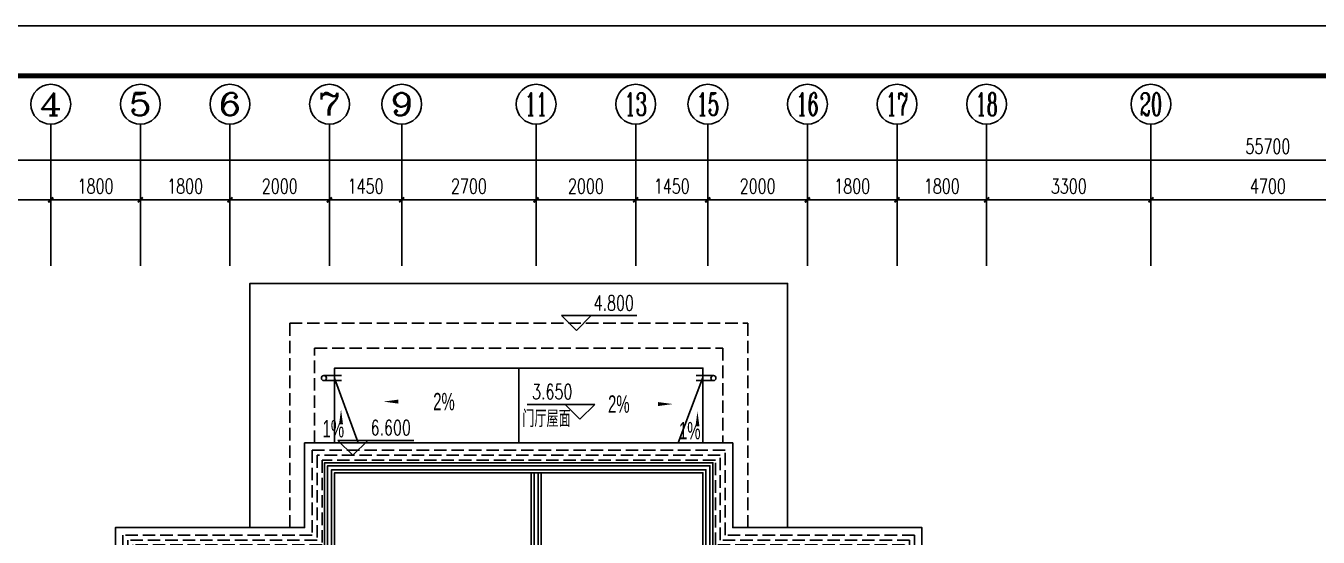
# Model space of a CAD drawing. Extents: x -993182 to -819982, y 169304 to 600104.
# Drawn here: x -979249 to -953289, y 347242 to 357504 of the extents above; entities that cross this region are included whole.
import ezdxf
from ezdxf.enums import TextEntityAlignment as Align

# ---------------------------------------------------------------- set-up
doc = ezdxf.new("R2010")
doc.units = 0
doc.header["$LTSCALE"] = 1000
doc.header["$MEASUREMENT"] = 0
doc.linetypes.add('DASH', pattern=[0.35, 0.25, -0.1])
for name, color, linetype in [('AXIS', 3, 'Continuous'), ('AXIS_TEXT', 7, 'Continuous'), ('DIM_ELEV', 3, 'Continuous'), ('DIM_SYMB', 3, 'Continuous'), ('kan', 146, 'Continuous'), ('PUB_TEXT', 7, 'Continuous'), ('PUB_TITLE', 146, 'Continuous'), ('屋面', 139, 'Continuous'), ('栏杆', 169, 'Continuous'), ('面层', 215, 'Continuous')]:
    doc.layers.add(name, color=color, linetype=linetype)
doc.styles.add('_TCH_AXIS', font='COMPLEX', dxfattribs={"bigfont": 'GBCBIG'})
doc.styles.add('_TCH_DIM', font='SIMPLEX', dxfattribs={"bigfont": 'GBCBIG'})
doc.styles.add('_TCH_DIM_T3', font='SIMPLEX', dxfattribs={"width": 0.705882, "bigfont": 'GBCBIG'})
doc.styles.add('_TCH_WINDOW', font='ICED', dxfattribs={"width": 0.8, "height": 3.5, "bigfont": 'BZHZ'})
doc.styles.add('COMPLEX', font='COMPLEX')
doc.styles.get("Standard").update_dxf_attribs({"font": 'gbenor.shx', "bigfont": 'gbcbig.shx'})
doc.dimstyles.new('_TCH_ARCH&&100', dxfattribs={"dimtxt": 297.5, "dimasz": 100, "dimexe": 250, "dimexo": 300, "dimgap": 126.25, "dimtad": 1, "dimdec": 0, "dimzin": 0, "dimdsep": 46, "dimtxsty": '_TCH_DIM_T3', "dimblk": 'ARCHTICK', "dimcen": 0.09, "dimclrt": 7, "dimazin": 2, "dimtfac": 1, "dimtdec": 0, "dimtix": 1, "dimtmove": 2, "dimatfit": 3, "dimfxl": 0, "dimtolj": 1, "dimtzin": 0, "dimarcsym": 0})

# ---------------------------------------------------------------- blocks, each defined once
blk = doc.blocks.new('A$C4E4A79F1')
at = {"color": 6}
for points in [[(0, 350), (0, 0)], [(100, 350), (100, 0)]]:
    blk.add_lwpolyline(points, dxfattribs=at)
blk.add_circle((50, 350), 50, dxfattribs=at)
blk = doc.blocks.new('_AXISO')
blk.add_circle((0, 0), 0.5)
at = {"layer": 'AXIS_TEXT', "style": 'COMPLEX', "width": 1.041667}
blk.add_attdef('A', text='', height=0.56, dxfattribs=at).set_placement((-0.25, -0.28), (0.25, -0.28), align=Align.FIT)
blk = doc.blocks.new('_ArchTick')
at = {"color": 0, "linetype": 'ByBlock', "const_width": 0.4}
blk.add_lwpolyline([(-0.5, -0.5), (0.5, 0.5)], dxfattribs=at)
blk = doc.blocks.new('*D814')
at = {"layer": 'AXIS', "color": 0, "lineweight": -2}
for p, q in [((-343309, -391634), (-343309, -389258)), ((-287609, -391634), (-287609, -389258)), ((-343309, -389508), (-287609, -389508))]:
    blk.add_line(p, q, dxfattribs=at)
at = {"layer": 'Defpoints', "color": 0}
for p in [(-287609, -389508), (-343309, -391934), (-287609, -391934)]:
    blk.add_point(p, dxfattribs=at)
at = {"layer": 'AXIS', "color": 0, "lineweight": -2, "xscale": 100, "yscale": 100, "zscale": 100, "rotation": 180}
blk.add_blockref('_ArchTick', (-343309, -389508), dxfattribs=at)
at = {"layer": 'AXIS', "color": 0, "lineweight": -2, "xscale": 100, "yscale": 100, "zscale": 100}
blk.add_blockref('_ArchTick', (-287609, -389508), dxfattribs=at)
at = {"layer": 'AXIS', "color": 7, "insert": (-315459, -389233), "char_height": 297.5, "attachment_point": 5, "style": '_TCH_DIM_T3'}
blk.add_mtext('\\A1;55700', dxfattribs=at)
blk = doc.blocks.new('*D816')
at = {"layer": 'AXIS', "color": 0, "lineweight": -2}
for p, q in [((-343209, -391634), (-343209, -390058)), ((-339909, -391634), (-339909, -390058)), ((-343209, -390308), (-339909, -390308))]:
    blk.add_line(p, q, dxfattribs=at)
at = {"layer": 'Defpoints', "color": 0}
for p in [(-339909, -390308), (-343209, -391934), (-339909, -391934)]:
    blk.add_point(p, dxfattribs=at)
at = {"layer": 'AXIS', "color": 0, "lineweight": -2, "xscale": 100, "yscale": 100, "zscale": 100, "rotation": 180}
blk.add_blockref('_ArchTick', (-343209, -390308), dxfattribs=at)
at = {"layer": 'AXIS', "color": 0, "lineweight": -2, "xscale": 100, "yscale": 100, "zscale": 100}
blk.add_blockref('_ArchTick', (-339909, -390308), dxfattribs=at)
at = {"layer": 'AXIS', "color": 7, "insert": (-341559, -390033), "char_height": 297.5, "attachment_point": 5, "style": '_TCH_DIM_T3'}
blk.add_mtext('\\A1;3300', dxfattribs=at)
blk = doc.blocks.new('*D817')
at = {"layer": 'AXIS', "color": 0, "lineweight": -2}
for p, q in [((-339909, -391634), (-339909, -390058)), ((-338109, -391634), (-338109, -390058)), ((-339909, -390308), (-338109, -390308))]:
    blk.add_line(p, q, dxfattribs=at)
at = {"layer": 'Defpoints', "color": 0}
for p in [(-338109, -390308), (-339909, -391934), (-338109, -391934)]:
    blk.add_point(p, dxfattribs=at)
at = {"layer": 'AXIS', "color": 0, "lineweight": -2, "xscale": 100, "yscale": 100, "zscale": 100, "rotation": 180}
blk.add_blockref('_ArchTick', (-339909, -390308), dxfattribs=at)
at = {"layer": 'AXIS', "color": 0, "lineweight": -2, "xscale": 100, "yscale": 100, "zscale": 100}
blk.add_blockref('_ArchTick', (-338109, -390308), dxfattribs=at)
at = {"layer": 'AXIS', "color": 7, "insert": (-339009, -390033), "char_height": 297.5, "attachment_point": 5, "style": '_TCH_DIM_T3'}
blk.add_mtext('\\A1;1800', dxfattribs=at)
blk = doc.blocks.new('*D818')
at = {"layer": 'AXIS', "color": 0, "lineweight": -2}
for p, q in [((-338109, -391634), (-338109, -390058)), ((-336309, -391634), (-336309, -390058)), ((-338109, -390308), (-336309, -390308))]:
    blk.add_line(p, q, dxfattribs=at)
at = {"layer": 'Defpoints', "color": 0}
for p in [(-336309, -390308), (-338109, -391934), (-336309, -391934)]:
    blk.add_point(p, dxfattribs=at)
at = {"layer": 'AXIS', "color": 0, "lineweight": -2, "xscale": 100, "yscale": 100, "zscale": 100, "rotation": 180}
blk.add_blockref('_ArchTick', (-338109, -390308), dxfattribs=at)
at = {"layer": 'AXIS', "color": 0, "lineweight": -2, "xscale": 100, "yscale": 100, "zscale": 100}
blk.add_blockref('_ArchTick', (-336309, -390308), dxfattribs=at)
at = {"layer": 'AXIS', "color": 7, "insert": (-337209, -390033), "char_height": 297.5, "attachment_point": 5, "style": '_TCH_DIM_T3'}
blk.add_mtext('\\A1;1800', dxfattribs=at)
blk = doc.blocks.new('*D819')
at = {"layer": 'AXIS', "color": 0, "lineweight": -2}
for p, q in [((-336309, -391634), (-336309, -390058)), ((-334309, -391634), (-334309, -390058)), ((-336309, -390308), (-334309, -390308))]:
    blk.add_line(p, q, dxfattribs=at)
at = {"layer": 'Defpoints', "color": 0}
for p in [(-334309, -390308), (-336309, -391934), (-334309, -391934)]:
    blk.add_point(p, dxfattribs=at)
at = {"layer": 'AXIS', "color": 0, "lineweight": -2, "xscale": 100, "yscale": 100, "zscale": 100, "rotation": 180}
blk.add_blockref('_ArchTick', (-336309, -390308), dxfattribs=at)
at = {"layer": 'AXIS', "color": 0, "lineweight": -2, "xscale": 100, "yscale": 100, "zscale": 100}
blk.add_blockref('_ArchTick', (-334309, -390308), dxfattribs=at)
at = {"layer": 'AXIS', "color": 7, "insert": (-335309, -390033), "char_height": 297.5, "attachment_point": 5, "style": '_TCH_DIM_T3'}
blk.add_mtext('\\A1;2000', dxfattribs=at)
blk = doc.blocks.new('*D820')
at = {"layer": 'AXIS', "color": 0, "lineweight": -2}
for p, q in [((-334309, -391634), (-334309, -390058)), ((-332859, -391634), (-332859, -390058)), ((-334309, -390308), (-332859, -390308))]:
    blk.add_line(p, q, dxfattribs=at)
at = {"layer": 'Defpoints', "color": 0}
for p in [(-332859, -390308), (-334309, -391934), (-332859, -391934)]:
    blk.add_point(p, dxfattribs=at)
at = {"layer": 'AXIS', "color": 0, "lineweight": -2, "xscale": 100, "yscale": 100, "zscale": 100, "rotation": 180}
blk.add_blockref('_ArchTick', (-334309, -390308), dxfattribs=at)
at = {"layer": 'AXIS', "color": 0, "lineweight": -2, "xscale": 100, "yscale": 100, "zscale": 100}
blk.add_blockref('_ArchTick', (-332859, -390308), dxfattribs=at)
at = {"layer": 'AXIS', "color": 7, "insert": (-333584, -390033), "char_height": 297.5, "attachment_point": 5, "style": '_TCH_DIM_T3'}
blk.add_mtext('\\A1;1450', dxfattribs=at)
blk = doc.blocks.new('*D821')
at = {"layer": 'AXIS', "color": 0, "lineweight": -2}
for p, q in [((-332859, -391634), (-332859, -390058)), ((-330159, -391634), (-330159, -390058)), ((-332859, -390308), (-330159, -390308))]:
    blk.add_line(p, q, dxfattribs=at)
at = {"layer": 'Defpoints', "color": 0}
for p in [(-330159, -390308), (-332859, -391934), (-330159, -391934)]:
    blk.add_point(p, dxfattribs=at)
at = {"layer": 'AXIS', "color": 0, "lineweight": -2, "xscale": 100, "yscale": 100, "zscale": 100, "rotation": 180}
blk.add_blockref('_ArchTick', (-332859, -390308), dxfattribs=at)
at = {"layer": 'AXIS', "color": 0, "lineweight": -2, "xscale": 100, "yscale": 100, "zscale": 100}
blk.add_blockref('_ArchTick', (-330159, -390308), dxfattribs=at)
at = {"layer": 'AXIS', "color": 7, "insert": (-331509, -390033), "char_height": 297.5, "attachment_point": 5, "style": '_TCH_DIM_T3'}
blk.add_mtext('\\A1;2700', dxfattribs=at)
blk = doc.blocks.new('*D822')
at = {"layer": 'AXIS', "color": 0, "lineweight": -2}
for p, q in [((-330159, -391634), (-330159, -390058)), ((-328159, -391634), (-328159, -390058)), ((-330159, -390308), (-328159, -390308))]:
    blk.add_line(p, q, dxfattribs=at)
at = {"layer": 'Defpoints', "color": 0}
for p in [(-328159, -390308), (-330159, -391934), (-328159, -391934)]:
    blk.add_point(p, dxfattribs=at)
at = {"layer": 'AXIS', "color": 0, "lineweight": -2, "xscale": 100, "yscale": 100, "zscale": 100, "rotation": 180}
blk.add_blockref('_ArchTick', (-330159, -390308), dxfattribs=at)
at = {"layer": 'AXIS', "color": 0, "lineweight": -2, "xscale": 100, "yscale": 100, "zscale": 100}
blk.add_blockref('_ArchTick', (-328159, -390308), dxfattribs=at)
at = {"layer": 'AXIS', "color": 7, "insert": (-329159, -390033), "char_height": 297.5, "attachment_point": 5, "style": '_TCH_DIM_T3'}
blk.add_mtext('\\A1;2000', dxfattribs=at)
blk = doc.blocks.new('*D823')
at = {"layer": 'AXIS', "color": 0, "lineweight": -2}
for p, q in [((-328159, -391634), (-328159, -390058)), ((-326709, -391634), (-326709, -390058)), ((-328159, -390308), (-326709, -390308))]:
    blk.add_line(p, q, dxfattribs=at)
at = {"layer": 'Defpoints', "color": 0}
for p in [(-326709, -390308), (-328159, -391934), (-326709, -391934)]:
    blk.add_point(p, dxfattribs=at)
at = {"layer": 'AXIS', "color": 0, "lineweight": -2, "xscale": 100, "yscale": 100, "zscale": 100, "rotation": 180}
blk.add_blockref('_ArchTick', (-328159, -390308), dxfattribs=at)
at = {"layer": 'AXIS', "color": 0, "lineweight": -2, "xscale": 100, "yscale": 100, "zscale": 100}
blk.add_blockref('_ArchTick', (-326709, -390308), dxfattribs=at)
at = {"layer": 'AXIS', "color": 7, "insert": (-327434, -390033), "char_height": 297.5, "attachment_point": 5, "style": '_TCH_DIM_T3'}
blk.add_mtext('\\A1;1450', dxfattribs=at)
blk = doc.blocks.new('*D824')
at = {"layer": 'AXIS', "color": 0, "lineweight": -2}
for p, q in [((-326709, -391634), (-326709, -390058)), ((-324709, -391634), (-324709, -390058)), ((-326709, -390308), (-324709, -390308))]:
    blk.add_line(p, q, dxfattribs=at)
at = {"layer": 'Defpoints', "color": 0}
for p in [(-324709, -390308), (-326709, -391934), (-324709, -391934)]:
    blk.add_point(p, dxfattribs=at)
at = {"layer": 'AXIS', "color": 0, "lineweight": -2, "xscale": 100, "yscale": 100, "zscale": 100, "rotation": 180}
blk.add_blockref('_ArchTick', (-326709, -390308), dxfattribs=at)
at = {"layer": 'AXIS', "color": 0, "lineweight": -2, "xscale": 100, "yscale": 100, "zscale": 100}
blk.add_blockref('_ArchTick', (-324709, -390308), dxfattribs=at)
at = {"layer": 'AXIS', "color": 7, "insert": (-325709, -390033), "char_height": 297.5, "attachment_point": 5, "style": '_TCH_DIM_T3'}
blk.add_mtext('\\A1;2000', dxfattribs=at)
blk = doc.blocks.new('*D825')
at = {"layer": 'AXIS', "color": 0, "lineweight": -2}
for p, q in [((-324709, -391634), (-324709, -390058)), ((-322909, -391634), (-322909, -390058)), ((-324709, -390308), (-322909, -390308))]:
    blk.add_line(p, q, dxfattribs=at)
at = {"layer": 'Defpoints', "color": 0}
for p in [(-322909, -390308), (-324709, -391934), (-322909, -391934)]:
    blk.add_point(p, dxfattribs=at)
at = {"layer": 'AXIS', "color": 0, "lineweight": -2, "xscale": 100, "yscale": 100, "zscale": 100, "rotation": 180}
blk.add_blockref('_ArchTick', (-324709, -390308), dxfattribs=at)
at = {"layer": 'AXIS', "color": 0, "lineweight": -2, "xscale": 100, "yscale": 100, "zscale": 100}
blk.add_blockref('_ArchTick', (-322909, -390308), dxfattribs=at)
at = {"layer": 'AXIS', "color": 7, "insert": (-323809, -390033), "char_height": 297.5, "attachment_point": 5, "style": '_TCH_DIM_T3'}
blk.add_mtext('\\A1;1800', dxfattribs=at)
blk = doc.blocks.new('*D826')
at = {"layer": 'AXIS', "color": 0, "lineweight": -2}
for p, q in [((-322909, -391634), (-322909, -390058)), ((-321109, -391634), (-321109, -390058)), ((-322909, -390308), (-321109, -390308))]:
    blk.add_line(p, q, dxfattribs=at)
at = {"layer": 'Defpoints', "color": 0}
for p in [(-321109, -390308), (-322909, -391934), (-321109, -391934)]:
    blk.add_point(p, dxfattribs=at)
at = {"layer": 'AXIS', "color": 0, "lineweight": -2, "xscale": 100, "yscale": 100, "zscale": 100, "rotation": 180}
blk.add_blockref('_ArchTick', (-322909, -390308), dxfattribs=at)
at = {"layer": 'AXIS', "color": 0, "lineweight": -2, "xscale": 100, "yscale": 100, "zscale": 100}
blk.add_blockref('_ArchTick', (-321109, -390308), dxfattribs=at)
at = {"layer": 'AXIS', "color": 7, "insert": (-322009, -390033), "char_height": 297.5, "attachment_point": 5, "style": '_TCH_DIM_T3'}
blk.add_mtext('\\A1;1800', dxfattribs=at)
blk = doc.blocks.new('*D827')
at = {"layer": 'AXIS', "color": 0, "lineweight": -2}
for p, q in [((-321109, -391634), (-321109, -390058)), ((-317809, -391634), (-317809, -390058)), ((-321109, -390308), (-317809, -390308))]:
    blk.add_line(p, q, dxfattribs=at)
at = {"layer": 'Defpoints', "color": 0}
for p in [(-317809, -390308), (-321109, -391934), (-317809, -391934)]:
    blk.add_point(p, dxfattribs=at)
at = {"layer": 'AXIS', "color": 0, "lineweight": -2, "xscale": 100, "yscale": 100, "zscale": 100, "rotation": 180}
blk.add_blockref('_ArchTick', (-321109, -390308), dxfattribs=at)
at = {"layer": 'AXIS', "color": 0, "lineweight": -2, "xscale": 100, "yscale": 100, "zscale": 100}
blk.add_blockref('_ArchTick', (-317809, -390308), dxfattribs=at)
at = {"layer": 'AXIS', "color": 7, "insert": (-319459, -390033), "char_height": 297.5, "attachment_point": 5, "style": '_TCH_DIM_T3'}
blk.add_mtext('\\A1;3300', dxfattribs=at)
blk = doc.blocks.new('*D828')
at = {"layer": 'AXIS', "color": 0, "lineweight": -2}
for p, q in [((-317809, -391634), (-317809, -390058)), ((-313109, -391634), (-313109, -390058)), ((-317809, -390308), (-313109, -390308))]:
    blk.add_line(p, q, dxfattribs=at)
at = {"layer": 'Defpoints', "color": 0}
for p in [(-313109, -390308), (-317809, -391934), (-313109, -391934)]:
    blk.add_point(p, dxfattribs=at)
at = {"layer": 'AXIS', "color": 0, "lineweight": -2, "xscale": 100, "yscale": 100, "zscale": 100, "rotation": 180}
blk.add_blockref('_ArchTick', (-317809, -390308), dxfattribs=at)
at = {"layer": 'AXIS', "color": 0, "lineweight": -2, "xscale": 100, "yscale": 100, "zscale": 100}
blk.add_blockref('_ArchTick', (-313109, -390308), dxfattribs=at)
at = {"layer": 'AXIS', "color": 7, "insert": (-315459, -390033), "char_height": 297.5, "attachment_point": 5, "style": '_TCH_DIM_T3'}
blk.add_mtext('\\A1;4700', dxfattribs=at)
blk = doc.blocks.new('5#、7#楼参照')
at = {"color": 6}
for points in [[(-330508.8, -395184.6), (-330508.8, -393684.6)], [(-334208.8, -393886), (-333731, -395184.6)], [(-326808.8, -393874), (-327305.5, -395184.6)]]:
    blk.add_lwpolyline(points, dxfattribs=at)
at = {"layer": 'AXIS'}
for p, q in [((-339908.8, -390988.7), (-339908.8, -388788.4)), ((-338108.8, -390988.7), (-338108.8, -388788.4)), ((-336308.8, -390988.7), (-336308.8, -388788.4)), ((-334308.8, -390988.7), (-334308.8, -388788.4)), ((-332858.8, -390988.7), (-332858.8, -388788.4)), ((-330158.8, -390988.7), (-330158.8, -388788.4)), ((-328158.8, -390988.7), (-328158.8, -388788.4)), ((-326708.8, -390988.7), (-326708.8, -388788.4)), ((-324708.8, -390988.7), (-324708.8, -388788.4)), ((-322908.8, -390988.7), (-322908.8, -388788.4)), ((-321108.8, -390988.7), (-321108.8, -388788.4)), ((-317808.8, -390988.7), (-317808.8, -388788.4))]:
    blk.add_line(p, q, dxfattribs=at)
at = {"layer": 'DIM_ELEV'}
for p, q in [((-329351, -392931.5), (-329651, -392631.5)), ((-329651, -392631.5), (-328134.1, -392631.5)), ((-329351, -392931.5), (-329051, -392631.5)), ((-328978.5, -394412.5), (-330336.5, -394412.5)), ((-329278.5, -394712.5), (-329578.5, -394412.5)), ((-329278.5, -394712.5), (-328978.5, -394412.5)), ((-333839, -395434.6), (-334139, -395134.6)), ((-334139, -395134.6), (-332614.2, -395134.6)), ((-333839, -395434.6), (-333539, -395134.6))]:
    blk.add_line(p, q, dxfattribs=at)
at = {"layer": 'DIM_SYMB'}
for points in [[(-332331.1, -394357, 0, 0, 0), (-333226.5, -394357, 0, 80, 0), (-332926.5, -394357, 0, 0, 0)], [(-334077.5, -394962.9, 0, 0, 0), (-334077.5, -394515.2, 0, 80, 0), (-334077.5, -394815.2, 0, 0, 0)], [(-328305, -394406, 0, 0, 0), (-327409.6, -394406, 0, 80, 0), (-327709.6, -394406, 0, 0, 0)], [(-326918, -395001.4, 0, 0, 0), (-326918, -394553.7, 0, 80, 0), (-326918, -394853.7, 0, 0, 0)]]:
    blk.add_lwpolyline(points, format="xyseb", dxfattribs=at)
at = {"layer": 'kan'}
for p, q in [((-330258.8, -399184.6), (-330258.8, -395784.6)), ((-330258.8, -395784.6), (-330058.8, -395784.6)), ((-330058.8, -399184.6), (-330058.8, -395784.6))]:
    blk.add_line(p, q, dxfattribs=at)
for points in [[(-326608.8, -397284.6), (-326608.8, -395584.6), (-334408.8, -395584.6), (-334408.8, -397284.6)], [(-326808.8, -397384.6), (-326808.8, -395784.6), (-334208.8, -395784.6), (-334208.8, -397284.6), (-334208.8, -397284.6)]]:
    blk.add_lwpolyline(points, dxfattribs=at)
at = {"layer": 'PUB_TITLE'}
blk.add_lwpolyline([(-354342.7, -446215.5), (-270242.7, -446215.5), (-270242.7, -386815.5), (-354342.7, -386815.5)], close=True, dxfattribs=at)
at = {"layer": 'PUB_TITLE', "const_width": 100}
blk.add_lwpolyline([(-351842.7, -445215.5), (-271242.7, -445215.5), (-271242.7, -387815.5), (-351842.7, -387815.5)], close=True, dxfattribs=at)
at = {"layer": '屋面', "color": 94}
for points in [[(-335908.8, -396884.6), (-335908.8, -391984.6), (-325108.8, -391984.6), (-325108.8, -396884.6)], [(-334208.8, -395184.6), (-334208.8, -393684.6), (-326808.8, -393684.6), (-326808.8, -395184.6)]]:
    blk.add_lwpolyline(points, dxfattribs=at)
at = {"layer": '屋面', "color": 94, "linetype": 'DASH'}
for points in [[(-335108.8, -396884.6), (-335108.8, -392784.6), (-325908.8, -392784.6), (-325908.8, -396884.6)], [(-334608.8, -395184.6), (-334608.8, -393284.6), (-326408.8, -393284.6), (-326408.8, -395184.6)]]:
    blk.add_lwpolyline(points, dxfattribs=at)
at = {"layer": '屋面', "color": 190}
blk.add_lwpolyline([(-334808.8, -395184.6), (-334808.8, -396884.6), (-338608.8, -396884.6), (-338608.8, -398484.6), (-343708.8, -398484.6), (-343708.8, -406784.6), (-342008.8, -406784.6), (-342008.8, -410784.6), (-339258.8, -410784.6), (-339258.8, -412184.6), (-332408.8, -412184.6), (-332408.8, -410084.6), (-328608.8, -410084.6), (-328608.8, -412184.6), (-321758.8, -412184.6), (-321758.8, -410784.6), (-319008.8, -410784.6), (-319008.8, -406784.6), (-317308.8, -406784.6), (-317308.8, -398484.6), (-322408.8, -398484.6), (-322408.8, -396884.6), (-326208.8, -396884.6), (-326208.8, -395184.6)], close=True, dxfattribs=at)
at = {"layer": '屋面', "color": 190, "linetype": 'DASH'}
for points in [[(-334658.8, -395334.6), (-334658.8, -397034.6), (-338458.8, -397034.6), (-338458.8, -398634.6), (-343558.8, -398634.6), (-343558.8, -406634.6), (-341858.8, -406634.6), (-341858.8, -410634.6), (-339108.8, -410634.6), (-339108.8, -412034.6), (-332558.8, -412034.6), (-332558.8, -409934.6), (-328458.8, -409934.6), (-328458.8, -412034.6), (-321908.8, -412034.6), (-321908.8, -410634.6), (-319158.8, -410634.6), (-319158.8, -406634.6), (-317458.8, -406634.6), (-317458.8, -398634.6), (-322558.8, -398634.6), (-322558.8, -397034.6), (-326358.8, -397034.6), (-326358.8, -395334.6)], [(-334558.8, -395434.6), (-334558.8, -397134.6), (-338358.8, -397134.6), (-338358.8, -398734.6), (-343458.8, -398734.6), (-343458.8, -406534.6), (-341758.8, -406534.6), (-341758.8, -410534.6), (-339008.8, -410534.6), (-339008.8, -411934.6), (-332658.8, -411934.6), (-332658.8, -409834.6), (-328358.8, -409834.6), (-328358.8, -411934.6), (-322008.8, -411934.6), (-322008.8, -410534.6), (-319258.8, -410534.6), (-319258.8, -406534.6), (-317558.8, -406534.6), (-317558.8, -398734.6), (-322658.8, -398734.6), (-322658.8, -397134.6), (-326458.8, -397134.6), (-326458.8, -395434.6)], [(-334458.8, -395534.6), (-334458.8, -397234.6), (-338258.8, -397234.6), (-338258.8, -398834.6), (-343358.8, -398834.6), (-343358.8, -406434.6), (-341658.8, -406434.6), (-341658.8, -410434.6), (-338908.8, -410434.6), (-338908.8, -411834.6), (-332758.8, -411834.6), (-332758.8, -409734.6), (-328258.8, -409734.6), (-328258.8, -411834.6), (-322108.8, -411834.6), (-322108.8, -410434.6), (-319358.8, -410434.6), (-319358.8, -406434.6), (-317658.8, -406434.6), (-317658.8, -398834.6), (-322758.8, -398834.6), (-322758.8, -397234.6), (-326558.8, -397234.6), (-326558.8, -395534.6)]]:
    blk.add_lwpolyline(points, close=True, dxfattribs=at)
at = {"layer": '栏杆'}
for p, q in [((-330198.8, -399184.6), (-330198.8, -395784.6)), ((-330118.8, -399184.6), (-330118.8, -395784.6))]:
    blk.add_line(p, q, dxfattribs=at)
for points in [[(-326668.8, -397284.6), (-326668.8, -395644.6), (-334348.8, -395644.6), (-334348.8, -397284.6)], [(-326748.8, -397284.6), (-326748.8, -395724.6), (-334268.8, -395724.6), (-334268.8, -397284.6)]]:
    blk.add_lwpolyline(points, dxfattribs=at)
at = {"color": 6, "rotation": 90}
blk.add_blockref('A$C4E4A79F1', (-334070.8, -393934.6), dxfattribs=at)
at = {"color": 6, "xscale": -1, "rotation": 270}
blk.add_blockref('A$C4E4A79F1', (-326946.8, -393934.6), dxfattribs=at)
at = {"layer": 'AXIS'}
ref = blk.add_blockref('_AXISO', (-339908.8, -388388.4), dxfattribs=dict(at, xscale=800, yscale=800, zscale=800))
ref.add_attrib('A', '4', dxfattribs={"layer": 'AXIS_TEXT', "height": 452.5, "style": '_TCH_AXIS', "width": 1.3125}).set_placement((-340135.1, -388614.7), (-339682.5, -388614.7), align=Align.FIT)
ref = blk.add_blockref('_AXISO', (-338108.8, -388388.4), dxfattribs=dict(at, xscale=800, yscale=800, zscale=800))
ref.add_attrib('A', '5', dxfattribs={"layer": 'AXIS_TEXT', "height": 452.5, "style": '_TCH_AXIS', "width": 1.5}).set_placement((-338335.1, -388614.7), (-337882.5, -388614.7), align=Align.FIT)
ref = blk.add_blockref('_AXISO', (-336308.8, -388388.4), dxfattribs=dict(at, xscale=800, yscale=800, zscale=800))
ref.add_attrib('A', '6', dxfattribs={"layer": 'AXIS_TEXT', "height": 452.5, "style": '_TCH_AXIS', "width": 1.5}).set_placement((-336535.1, -388614.7), (-336082.5, -388614.7), align=Align.FIT)
ref = blk.add_blockref('_AXISO', (-334308.8, -388388.4), dxfattribs=dict(at, xscale=800, yscale=800, zscale=800))
ref.add_attrib('A', '7', dxfattribs={"layer": 'AXIS_TEXT', "height": 452.5, "style": '_TCH_AXIS', "width": 1.5}).set_placement((-334535.1, -388614.7), (-334082.5, -388614.7), align=Align.FIT)
ref = blk.add_blockref('_AXISO', (-332858.8, -388388.4), dxfattribs=dict(at, xscale=800, yscale=800, zscale=800))
ref.add_attrib('A', '9', dxfattribs={"layer": 'AXIS_TEXT', "height": 452.5, "style": '_TCH_AXIS', "width": 1.5}).set_placement((-333085.1, -388614.7), (-332632.5, -388614.7), align=Align.FIT)
ref = blk.add_blockref('_AXISO', (-330158.8, -388388.4), dxfattribs=dict(at, xscale=800, yscale=800, zscale=800))
ref.add_attrib('A', '11', dxfattribs={"layer": 'AXIS_TEXT', "height": 452.55, "style": '_TCH_AXIS', "width": 0.875}).set_placement((-330385.1, -388614.7), (-329932.5, -388614.7), align=Align.FIT)
ref = blk.add_blockref('_AXISO', (-328158.8, -388388.4), dxfattribs=dict(at, xscale=800, yscale=800, zscale=800))
ref.add_attrib('A', '13', dxfattribs={"layer": 'AXIS_TEXT', "height": 452.55, "style": '_TCH_AXIS', "width": 0.724138}).set_placement((-328385.1, -388614.7), (-327932.5, -388614.7), align=Align.FIT)
ref = blk.add_blockref('_AXISO', (-326708.8, -388388.4), dxfattribs=dict(at, xscale=800, yscale=800, zscale=800))
ref.add_attrib('A', '15', dxfattribs={"layer": 'AXIS_TEXT', "height": 452.55, "style": '_TCH_AXIS', "width": 0.724138}).set_placement((-326935.1, -388614.7), (-326482.5, -388614.7), align=Align.FIT)
ref = blk.add_blockref('_AXISO', (-324708.8, -388388.4), dxfattribs=dict(at, xscale=800, yscale=800, zscale=800))
ref.add_attrib('A', '16', dxfattribs={"layer": 'AXIS_TEXT', "height": 452.55, "style": '_TCH_AXIS', "width": 0.724138}).set_placement((-324935.1, -388614.7), (-324482.5, -388614.7), align=Align.FIT)
ref = blk.add_blockref('_AXISO', (-322908.8, -388388.4), dxfattribs=dict(at, xscale=800, yscale=800, zscale=800))
ref.add_attrib('A', '17', dxfattribs={"layer": 'AXIS_TEXT', "height": 452.55, "style": '_TCH_AXIS', "width": 0.724138}).set_placement((-323135.1, -388614.7), (-322682.5, -388614.7), align=Align.FIT)
ref = blk.add_blockref('_AXISO', (-321108.8, -388388.4), dxfattribs=dict(at, xscale=800, yscale=800, zscale=800))
ref.add_attrib('A', '18', dxfattribs={"layer": 'AXIS_TEXT', "height": 452.55, "style": '_TCH_AXIS', "width": 0.724138}).set_placement((-321335.1, -388614.7), (-320882.5, -388614.7), align=Align.FIT)
ref = blk.add_blockref('_AXISO', (-317808.8, -388388.4), dxfattribs=dict(at, xscale=800, yscale=800, zscale=800))
ref.add_attrib('A', '20', dxfattribs={"layer": 'AXIS_TEXT', "height": 452.55, "style": '_TCH_AXIS', "width": 0.617647}).set_placement((-318035.1, -388614.7), (-317582.5, -388614.7), align=Align.FIT)
at = {"layer": 'DIM_ELEV', "color": 7, "style": '_TCH_DIM', "width": 0.705882}
for s, p in [('4.800', (-329004.1, -392526.5)), ('3.650', (-330240.5, -394307.5)), ('6.600', (-333484.2, -395029.6))]:
    blk.add_text(s, height=297.5, dxfattribs=at).set_placement(p)
at = {"layer": 'DIM_SYMB', "color": 7, "style": '_TCH_WINDOW', "width": 0.64}
for s, p in [('2%%%', (-332226.1, -394532)), ('2%%%', (-328714, -394581)), ('1%%%', (-334448.8, -395076.5)), ('1%%%', (-327289.3, -395115))]:
    blk.add_text(s, height=350, dxfattribs=at).set_placement(p)
at = {"layer": 'AXIS'}
for p1, p2, distance, picture, middle in [((-343308.8, -391934), (-287608.8, -391934), 2425.6, '*D814', (-315458.8, -389233.4)), ((-343208.8, -391934), (-339908.8, -391934), 1625.6, '*D816', (-341558.8, -390033.4)), ((-339908.8, -391934), (-338108.8, -391934), 1625.6, '*D817', (-339008.8, -390033.4)), ((-338108.8, -391934), (-336308.8, -391934), 1625.6, '*D818', (-337208.8, -390033.4)), ((-336308.8, -391934), (-334308.8, -391934), 1625.6, '*D819', (-335308.8, -390033.4)), ((-334308.8, -391934), (-332858.8, -391934), 1625.6, '*D820', (-333583.8, -390033.4)), ((-332858.8, -391934), (-330158.8, -391934), 1625.6, '*D821', (-331508.8, -390033.4)), ((-330158.8, -391934), (-328158.8, -391934), 1625.6, '*D822', (-329158.8, -390033.4)), ((-328158.8, -391934), (-326708.8, -391934), 1625.6, '*D823', (-327433.8, -390033.4)), ((-326708.8, -391934), (-324708.8, -391934), 1625.6, '*D824', (-325708.8, -390033.4)), ((-324708.8, -391934), (-322908.8, -391934), 1625.6, '*D825', (-323808.8, -390033.4)), ((-322908.8, -391934), (-321108.8, -391934), 1625.6, '*D826', (-322008.8, -390033.4)), ((-321108.8, -391934), (-317808.8, -391934), 1625.6, '*D827', (-319458.8, -390033.4)), ((-317808.8, -391934), (-313108.8, -391934), 1625.6, '*D828', (-315458.8, -390033.4))]:
    dim = blk.add_aligned_dim(p1=p1, p2=p2, distance=distance, dimstyle='_TCH_ARCH&&100', dxfattribs=at)
    dim.commit()
    dim.dimension.update_dxf_attribs({"geometry": picture, "text_midpoint": middle})

msp = doc.modelspace()

# ---------------------------------------------------------------- block references
at = {"layer": '面层'}
msp.add_blockref('5#、7#楼参照', (-638840, 744319), dxfattribs=at)

# ---------------------------------------------------------------- texts
at = {"layer": 'PUB_TEXT'}
msp.add_text('门厅屋面', height=337.6, dxfattribs=at).set_placement((-969277, 349451))

doc.saveas('drawing.dxf')
